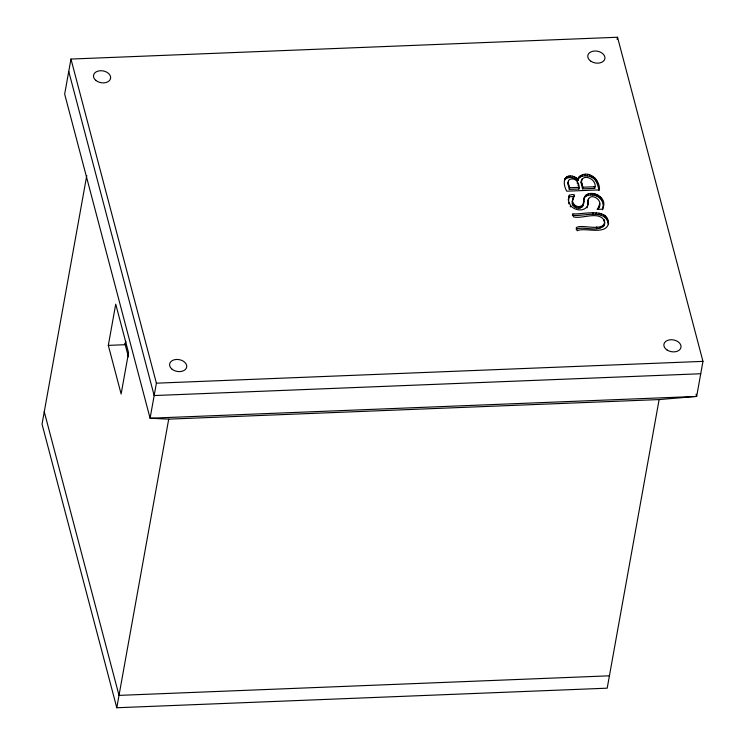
<?xml version="1.0" encoding="UTF-8"?>
<svg xmlns="http://www.w3.org/2000/svg" width="745" height="745" viewBox="0 0 745 745"><rect width="100%" height="100%" fill="white"/><g stroke="black" fill="none" stroke-linecap="round" stroke-linejoin="round"><path stroke-width="1.12" d="M603.534 203.72L603.236 207.212C607.808 195.451 585.859 186.911 583.67 199.939L584.685 196.298M608.665 222.867C606.523 235.979 584.387 226.89 577.133 230.764L576.304 227.635C581.594 223.537 604.856 232.952 604.623 221.069C599.12 210.22 582.273 219.384 573.464 216.86L572.644 213.731C581.51 215.231 609.214 206.16 608.395 224.357C606.085 207.641 581.929 217.158 572.374 215.212M587.805 203.292L587.628 205.592L588.066 201.811L587.805 203.292C587.153 189.817 605.806 199.632 598.151 208.935L599.269 205.536L599.008 207.017M569.301 195.237L568.333 200.051L569.301 195.237C580.914 191.605 566.805 203.171 574.823 206.933C581.081 211.273 585.095 204.158 583.94 198.459M583.223 204.838L583.698 200.88L583.428 202.37M576.034 229.115C583.745 225.782 600.172 233.474 604.568 224.003M567.988 183.801L568.565 180.43L569.702 179.461C575.755 176.91 580.104 183.698 578.921 189.007L569.329 189.388L567.988 183.801L568.565 180.43M581.109 182.804C581.612 171.75 598.375 179.536 594.659 188.383L582.553 188.858L581.109 182.804L581.407 181.156L582.851 187.209L582.553 188.858M70.971 59.06L64.666 94.103L150.09 418.224L168.715 419.137L659.129 399.571L696.659 396.424L702.963 361.372L617.54 37.25L70.971 59.06L156.394 383.181L150.09 418.224L696.659 396.424L696.063 394.17M86.774 175.475L42.037 424.138L116.788 707.75L607.194 688.184L659.129 399.571M108.314 345.382L115.736 304.146L128.55 352.767L121.128 393.993L108.314 345.382L125.225 344.702L125.84 341.266M116.788 707.75L168.715 419.137M564.738 178.698L564.477 180.188C567.513 175.783 574.516 177.329 577.952 180.523L578.846 177.133C587.833 168.798 600.097 179.303 599.474 189.882L566.703 191.186C560.38 179.247 567.196 171.071 578.222 179.042L577.952 180.523M565.278 179.042L565.548 177.561M566.461 178.232L566.731 176.751M568.016 177.729L568.277 176.248M569.906 177.506L570.176 176.025M568.537 186.38L568.286 182.153M569.329 189.388L569.627 187.74L568.826 184.732M572.16 177.636L572.421 176.155M568.77 203.813L568.603 198.57M574.274 178.223L574.544 176.733M570.279 206.942L570.54 205.462L569.04 202.333M576.183 179.2L576.444 177.71M572.244 201.56L572.514 200.079L572.477 203.459M572.84 198.244L572.57 199.734L573.575 196.606M574.516 195.032L574.246 196.512L569.031 196.727M577.207 183.289L577.496 181.64M573.352 205.415L573.622 203.934L572.747 201.97M577.98 185.449L578.278 183.801M578.586 178.614L579.992 177.152L580.253 175.671M574.823 206.933L575.093 205.443L573.622 203.934M579.992 177.152L582.124 176.192L582.394 174.702M581.687 179.508L581.389 181.156L582.357 178.511M576.732 207.874L577.003 206.384L575.093 205.443M581.612 185.3L581.91 183.652M578.912 208.125L579.182 206.644L582.292 205.713L583.493 203.348M582.124 176.192L584.937 175.783L585.197 174.302M580.737 207.855L581.007 206.365M584.937 175.783L587.274 175.857L587.544 174.377M582.031 207.203L582.292 205.713M582.841 206.188L583.102 204.707M584.415 197.779L585.859 196.261L586.129 194.771M598.952 190.394C597.993 184.685 595.87 177.757 589.425 176.276L589.686 174.796M585.859 196.261L587.973 195.32L588.233 193.84M591.334 176.993L591.605 175.503M588.271 199.79L588.001 201.271L588.68 198.449M617.13 39.494L617.54 37.25M587.079 207.818L587.898 204.102M592.973 177.943L593.243 176.463M587.973 195.32L590.711 194.929L590.981 193.449M594.575 179.275L594.845 177.785M590.711 194.929L592.657 194.994L592.918 193.514M595.786 180.709L596.047 179.228M596.698 182.432L596.959 180.951M603.264 205.201C603.068 200.368 599.315 196.317 594.65 195.339L594.91 193.858M597.425 184.611L597.686 183.121M592.815 214.392L593.085 212.912M596.549 195.944L596.82 194.464M598.235 196.792L598.496 195.302M596.019 214.392L596.289 212.912M599.818 197.947L600.079 196.466M599.334 205.061L599.595 203.581M601.113 199.269L601.373 197.788M598.803 214.662L599.073 213.172M596.484 228.296L596.754 226.815M602.109 200.861L602.379 199.371M602.826 202.826L603.087 201.336M601.243 215.258L601.504 213.768M600.246 227.942L600.517 226.461M603.403 216.246L603.673 214.756M603.813 221.172L604.083 219.682M602.817 227.02L603.087 225.539M605.052 217.41L605.312 215.92M603.785 226.229L604.055 224.748M604.372 225.232L604.828 222.522M606.356 218.769L606.626 217.289M607.361 220.408L607.622 218.928M608.069 222.401L608.339 220.92M603.506 205.722L602.575 209.177L597.118 209.392L598.421 207.445M602.537 209.801L603.003 208.069M578.222 179.042L578.846 177.133M587.349 206.328C583.586 211.971 574.33 210.416 570.54 205.462M569.627 187.74L579.219 187.358M582.851 187.209L594.957 186.734M156.394 383.181L702.963 361.372M700.738 373.748L154.168 395.548L68.745 71.427M609.419 675.817L119.014 695.383L44.262 411.771M577.003 206.384L579.182 206.644M592.657 194.994L594.65 195.339M587.274 175.857L589.425 176.276M594.212 186.678L594.659 188.383M578.455 187.228L578.921 189.007M124.806 343.128L128.429 356.855M591.018 61.323A8.679 5.988 10.2 0 0 604.865 58.743A8.679 5.988 10.2 0 0 593.169 51.181A8.679 5.988 10.2 0 0 591.018 61.323M95.733 80.302A8.679 5.988 10.2 0 0 110.279 79.361A8.679 5.988 10.2 0 0 100.175 70.738A8.679 5.988 10.2 0 0 95.733 80.302M171.639 368.859A8.679 5.988 10.2 0 0 186.278 368.272A8.679 5.988 10.2 0 0 176.556 359.444A8.679 5.988 10.2 0 0 171.639 368.859M667.045 350.001A8.679 5.988 10.2 0 0 680.949 347.524A8.679 5.988 10.2 0 0 669.345 339.888A8.679 5.988 10.2 0 0 667.045 350.001"/></g></svg>
